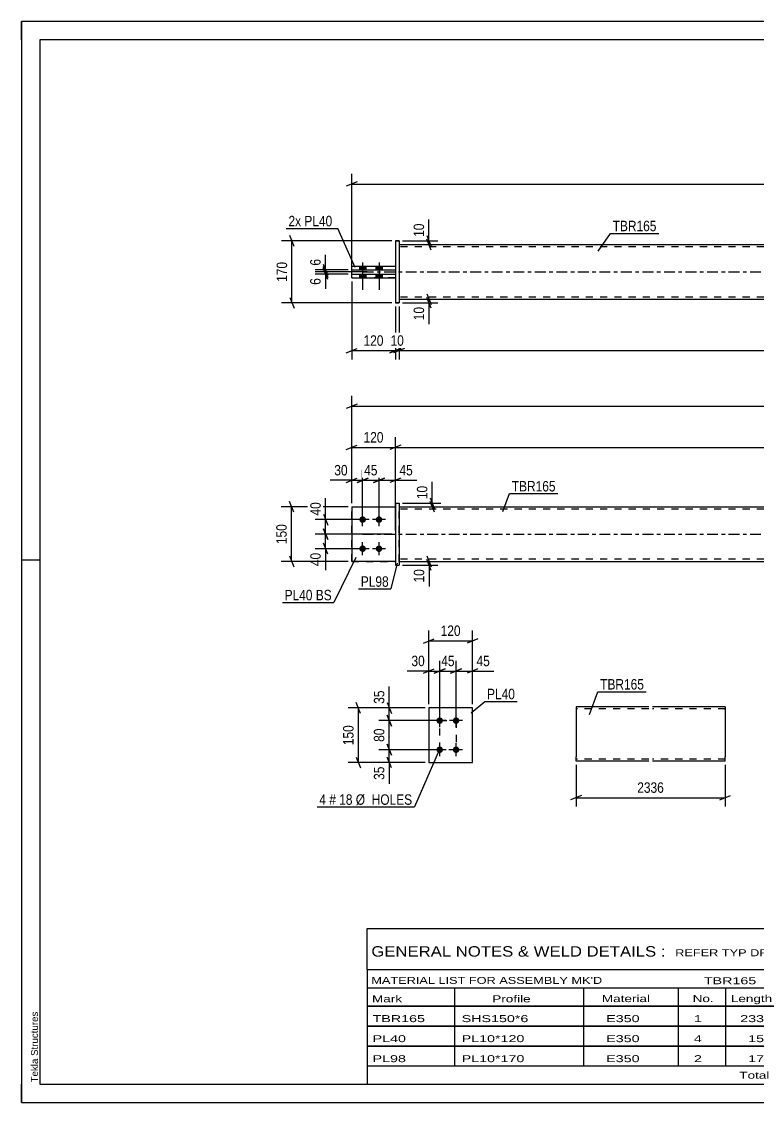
# Model space of a CAD drawing. Header units: millimetres. Extents: x 0 to 420, y 0 to 297.
# Drawn here: x 0 to 202.3, y 0 to 297 of the extents above; entities that cross this region are included whole.
import ezdxf

# ---------------------------------------------------------------- set-up
doc = ezdxf.new("R2010")
doc.units = ezdxf.units.MM
doc.linetypes.add('DXK_LINE_DOT2', pattern=[3.9198, 1.9599, -1.9599])
doc.linetypes.add('DXK_LINE_DOT3', pattern=[5.9187, 2.979, -0.9799, 0.9799, -0.9799])
doc.styles.add('Arial', font='ARIAL.TTF', dxfattribs={"height": 0.2})
doc.styles.add('Arial Narrow', font='ARIALN.TTF', dxfattribs={"height": 0.2})

# ---------------------------------------------------------------- blocks, each defined once
blk = doc.blocks.new('Unknown-580582547-1163')
at = {"color": 5, "linetype": 'Continuous'}
for p, q in [((420, 297), (0, 297)), ((0, 297), (0, 0)), ((0, 292), (0, 297)), ((415, 292), (5, 292)), ((5, 292), (5, 5)), ((5, 149), (0, 149)), ((0, 0), (0, 5)), ((5, 5), (415, 5)), ((0, 0), (420, 0))]:
    blk.add_line(p, q, dxfattribs=at)
at = {"color": 174, "linetype": 'Continuous', "style": 'Arial'}
blk.add_text('Tekla Structures', height=1.9102, rotation=90, dxfattribs=at).set_placement((4.5, 5.5))
blk = doc.blocks.new('Part-580582547-1804 - 1792')
at = {"color": 2, "linetype": 'Continuous'}
for p, q in [((90.77, 163.65), (102.77, 163.65)), ((90.77, 163.65), (90.77, 148.65)), ((102.77, 148.65), (90.77, 148.65)), ((90.77, 148.65), (90.77, 148.65))]:
    blk.add_line(p, q, dxfattribs=at)
at = {"color": 7, "linetype": 'DXK_LINE_DOT2'}
for p, q in [((90.77, 163.65), (102.77, 163.65)), ((102.77, 163.65), (102.77, 163.65)), ((102.77, 163.65), (102.77, 148.65)), ((90.77, 148.65), (102.77, 148.65))]:
    blk.add_line(p, q, dxfattribs=at)
blk = doc.blocks.new('Part-580582547-1809 - 1792')
at = {"color": 7, "linetype": 'DXK_LINE_DOT2'}
for p, q in [((90.77, 163.65), (102.77, 163.65)), ((90.77, 163.65), (102.77, 163.65)), ((90.77, 148.65), (90.77, 163.65)), ((102.77, 163.65), (102.77, 163.65)), ((102.77, 163.65), (102.77, 148.65)), ((90.77, 148.65), (102.77, 148.65)), ((102.77, 148.65), (90.77, 148.65)), ((90.77, 148.65), (90.77, 148.65))]:
    blk.add_line(p, q, dxfattribs=at)
blk = doc.blocks.new('Part-580582547-1814 - 1792')
at = {"color": 2, "linetype": 'Continuous'}
for p, q in [((102.77, 164.65), (103.77, 164.65)), ((102.77, 164.65), (102.77, 147.65)), ((103.77, 164.65), (103.77, 164.65)), ((103.77, 164.65), (103.77, 147.65)), ((102.77, 147.65), (103.77, 147.65))]:
    blk.add_line(p, q, dxfattribs=at)
at = {"color": 7, "linetype": 'DXK_LINE_DOT2'}
for p, q in [((102.77, 164.65), (103.77, 164.65)), ((102.77, 147.65), (103.77, 147.65))]:
    blk.add_line(p, q, dxfattribs=at)
blk = doc.blocks.new('Part-580582547-1824 - 1792')
at = {"color": 2, "linetype": 'Continuous'}
for p, q in [((103.77, 163.65), (337.4, 163.65)), ((103.77, 148.65), (337.4, 148.65))]:
    blk.add_line(p, q, dxfattribs=at)
at = {"color": 7, "linetype": 'DXK_LINE_DOT2'}
for p, q in [((103.77, 148.65), (103.77, 163.65)), ((337.4, 163.65), (337.4, 148.65)), ((337.4, 163.05), (103.77, 163.05)), ((337.4, 149.25), (103.77, 149.25))]:
    blk.add_line(p, q, dxfattribs=at)
at = {"color": 7, "linetype": 'DXK_LINE_DOT3'}
blk.add_line((93.77, 156.15), (347.4, 156.15), dxfattribs=at)
blk = doc.blocks.new('Bolt-580582547-1831 - 1792')
at = {"linetype": 'Continuous'}
for points in [[(93.77, 161.05), (93.95, 161.03), (94.13, 160.97), (94.3, 160.88), (94.43, 160.75), (94.55, 160.6), (94.62, 160.43), (94.66, 160.24), (94.66, 160.05), (94.62, 159.87), (94.55, 159.7), (94.43, 159.55), (94.3, 159.42), (94.13, 159.33), (93.95, 159.27), (93.77, 159.25), (93.58, 159.27), (93.4, 159.33), (93.24, 159.42), (93.1, 159.55), (92.99, 159.7), (92.91, 159.87), (92.87, 160.05), (92.87, 160.24), (92.91, 160.43), (92.99, 160.6), (93.1, 160.75), (93.24, 160.88), (93.4, 160.97), (93.58, 161.03)], [(98.27, 161.05), (98.45, 161.03), (98.63, 160.97), (98.8, 160.88), (98.93, 160.75), (99.05, 160.6), (99.12, 160.43), (99.16, 160.24), (99.16, 160.05), (99.12, 159.87), (99.05, 159.7), (98.93, 159.55), (98.8, 159.42), (98.63, 159.33), (98.45, 159.27), (98.27, 159.25), (98.08, 159.27), (97.9, 159.33), (97.74, 159.42), (97.6, 159.55), (97.49, 159.7), (97.41, 159.87), (97.37, 160.05), (97.37, 160.24), (97.41, 160.43), (97.49, 160.6), (97.6, 160.75), (97.74, 160.88), (97.9, 160.97), (98.08, 161.03)], [(93.77, 153.05), (93.95, 153.03), (94.13, 152.97), (94.3, 152.88), (94.43, 152.75), (94.55, 152.6), (94.62, 152.43), (94.66, 152.24), (94.66, 152.05), (94.62, 151.87), (94.55, 151.7), (94.43, 151.55), (94.3, 151.42), (94.13, 151.33), (93.95, 151.27), (93.77, 151.25), (93.58, 151.27), (93.4, 151.33), (93.24, 151.42), (93.1, 151.55), (92.99, 151.7), (92.91, 151.87), (92.87, 152.05), (92.87, 152.24), (92.91, 152.43), (92.99, 152.6), (93.1, 152.75), (93.24, 152.88), (93.4, 152.97), (93.58, 153.03)], [(98.27, 153.05), (98.45, 153.03), (98.63, 152.97), (98.8, 152.88), (98.93, 152.75), (99.05, 152.6), (99.12, 152.43), (99.16, 152.24), (99.16, 152.05), (99.12, 151.87), (99.05, 151.7), (98.93, 151.55), (98.8, 151.42), (98.63, 151.33), (98.45, 151.27), (98.27, 151.25), (98.08, 151.27), (97.9, 151.33), (97.74, 151.42), (97.6, 151.55), (97.49, 151.7), (97.41, 151.87), (97.37, 152.05), (97.37, 152.24), (97.41, 152.43), (97.49, 152.6), (97.6, 152.75), (97.74, 152.88), (97.9, 152.97), (98.08, 153.03)]]:
    blk.add_hatch(color=1, dxfattribs=at).paths.add_polyline_path(points)
at = {"color": 1, "linetype": 'Continuous'}
for p, q in [((93.77, 158.35), (93.77, 161.95)), ((98.27, 158.35), (98.27, 161.95)), ((95.57, 160.15), (91.97, 160.15)), ((100.07, 160.15), (96.47, 160.15)), ((95.57, 152.15), (91.97, 152.15)), ((93.77, 150.35), (93.77, 153.95)), ((100.07, 152.15), (96.47, 152.15)), ((98.27, 150.35), (98.27, 153.95))]:
    blk.add_line(p, q, dxfattribs=at)
blk = doc.blocks.new('Part-580582547-2124 - 2115')
at = {"color": 2, "linetype": 'Continuous'}
for p, q in [((103.77, 235.72), (337.4, 235.72)), ((103.77, 220.72), (337.4, 220.72))]:
    blk.add_line(p, q, dxfattribs=at)
at = {"color": 7, "linetype": 'DXK_LINE_DOT2'}
for p, q in [((103.77, 235.72), (103.77, 220.72)), ((337.4, 235.12), (103.77, 235.12)), ((337.4, 235.72), (337.4, 220.72)), ((337.4, 221.32), (103.77, 221.32))]:
    blk.add_line(p, q, dxfattribs=at)
at = {"color": 7, "linetype": 'DXK_LINE_DOT3'}
blk.add_line((93.77, 228.22), (347.4, 228.22), dxfattribs=at)
blk = doc.blocks.new('Bolt-580582547-2118 - 2115')
at = {"linetype": 'Continuous'}
for points in [[(92.87, 228.82), (94.67, 228.82), (94.67, 229.82), (92.87, 229.82)], [(92.87, 228.82), (94.67, 228.82), (94.67, 229.82), (92.87, 229.82)], [(97.37, 228.82), (99.17, 228.82), (99.17, 229.82), (97.37, 229.82)], [(97.37, 228.82), (99.17, 228.82), (99.17, 229.82), (97.37, 229.82)], [(92.87, 226.62), (94.67, 226.62), (94.67, 227.62), (92.87, 227.62)], [(92.87, 226.62), (94.67, 226.62), (94.67, 227.62), (92.87, 227.62)], [(97.37, 226.62), (99.17, 226.62), (99.17, 227.62), (97.37, 227.62)], [(97.37, 226.62), (99.17, 226.62), (99.17, 227.62), (97.37, 227.62)]]:
    blk.add_hatch(color=1, dxfattribs=at).paths.add_polyline_path(points)
at = {"color": 1, "linetype": 'Continuous'}
for p, q in [((92.87, 229.82), (92.87, 228.82)), ((92.87, 229.82), (92.87, 228.82)), ((93.77, 230.82), (93.77, 223.32)), ((93.77, 230.82), (93.77, 223.32)), ((94.67, 229.82), (94.67, 228.82)), ((94.67, 229.82), (94.67, 228.82)), ((97.37, 229.82), (97.37, 228.82)), ((97.37, 229.82), (97.37, 228.82)), ((98.27, 230.82), (98.27, 223.32)), ((98.27, 230.82), (98.27, 223.32)), ((99.17, 229.82), (99.17, 228.82)), ((99.17, 229.82), (99.17, 228.82)), ((92.87, 227.62), (92.87, 226.62)), ((92.87, 227.62), (92.87, 226.62)), ((94.67, 227.62), (94.67, 226.62)), ((94.67, 227.62), (94.67, 226.62)), ((97.37, 227.62), (97.37, 226.62)), ((97.37, 227.62), (97.37, 226.62)), ((99.17, 227.62), (99.17, 226.62)), ((99.17, 227.62), (99.17, 226.62))]:
    blk.add_line(p, q, dxfattribs=at)
blk = doc.blocks.new('Part-580582547-2135 - 2115')
at = {"color": 2, "linetype": 'Continuous'}
for p, q in [((90.77, 229.82), (102.77, 229.82)), ((90.77, 228.82), (90.77, 229.82)), ((90.77, 228.82), (102.77, 228.82)), ((90.77, 228.82), (90.77, 228.82))]:
    blk.add_line(p, q, dxfattribs=at)
at = {"color": 7, "linetype": 'DXK_LINE_DOT2'}
for p, q in [((90.77, 229.82), (102.77, 229.82)), ((90.77, 229.82), (90.77, 229.82)), ((90.77, 228.82), (102.77, 228.82)), ((102.77, 229.82), (102.77, 228.82))]:
    blk.add_line(p, q, dxfattribs=at)
blk = doc.blocks.new('Part-580582547-2130 - 2115')
at = {"color": 2, "linetype": 'Continuous'}
for p, q in [((90.77, 227.62), (102.77, 227.62)), ((90.77, 226.62), (90.77, 227.62)), ((90.77, 226.62), (102.77, 226.62)), ((90.77, 226.62), (90.77, 226.62))]:
    blk.add_line(p, q, dxfattribs=at)
at = {"color": 7, "linetype": 'DXK_LINE_DOT2'}
for p, q in [((90.77, 227.62), (102.77, 227.62)), ((102.77, 226.62), (90.77, 226.62)), ((102.77, 227.62), (102.77, 226.62))]:
    blk.add_line(p, q, dxfattribs=at)
blk = doc.blocks.new('Part-580582547-2136 - 2115')
at = {"color": 2, "linetype": 'Continuous'}
for p, q in [((102.77, 236.72), (103.77, 236.72)), ((102.77, 236.72), (102.77, 219.72)), ((103.77, 236.72), (103.77, 236.72)), ((103.77, 236.72), (103.77, 219.72)), ((103.77, 219.72), (102.77, 219.72)), ((102.77, 219.72), (102.77, 219.72))]:
    blk.add_line(p, q, dxfattribs=at)
at = {"color": 7, "linetype": 'DXK_LINE_DOT2'}
for p, q in [((103.77, 236.72), (102.77, 236.72)), ((103.77, 236.72), (103.77, 236.72)), ((102.77, 219.72), (103.77, 219.72))]:
    blk.add_line(p, q, dxfattribs=at)
blk = doc.blocks.new('Bolt-580582547-1445 - 1411')
at = {"linetype": 'Continuous'}
for points in [[(114.96, 104.01, -1), (114.96, 105.81, -1)], [(119.46, 104.01, -1), (119.46, 105.81, -1)], [(114.96, 96.01, -1), (114.96, 97.81, -1)], [(119.46, 96.01, -1), (119.46, 97.81, -1)]]:
    blk.add_hatch(color=1, dxfattribs=at).paths.add_polyline_path(points)
at = {"color": 1, "linetype": 'Continuous'}
for p, q in [((116.76, 104.91), (113.16, 104.91)), ((114.96, 103.11), (114.96, 106.71)), ((121.26, 104.91), (117.66, 104.91)), ((119.46, 103.11), (119.46, 106.71)), ((114.96, 95.11), (114.96, 98.71)), ((119.46, 95.11), (119.46, 98.71)), ((116.76, 96.91), (113.16, 96.91)), ((121.26, 96.91), (117.66, 96.91))]:
    blk.add_line(p, q, dxfattribs=at)
blk = doc.blocks.new('Part-580582547-1460 - 1411')
at = {"color": 2, "linetype": 'Continuous'}
for p, q in [((123.96, 108.41), (111.96, 108.41)), ((111.96, 108.41), (111.96, 93.41)), ((123.96, 93.41), (123.96, 108.41)), ((111.96, 93.41), (123.96, 93.41))]:
    blk.add_line(p, q, dxfattribs=at)
blk = doc.blocks.new('Part-580582547-1274 - 1255')
at = {"color": 2, "linetype": 'Continuous'}
for p, q in [((172.43, 108.73), (152.43, 108.73)), ((152.43, 108.73), (152.43, 94.93)), ((193.43, 108.73), (173.43, 108.73)), ((193.43, 108.73), (193.43, 94.93)), ((152.43, 94.08), (152.43, 94.93)), ((152.43, 93.82), (152.43, 94.08)), ((152.43, 93.73), (152.43, 93.82)), ((172.43, 93.73), (152.43, 93.73)), ((193.43, 93.73), (173.43, 93.73)), ((193.43, 93.73), (193.43, 94.93))]:
    blk.add_line(p, q, dxfattribs=at)
at = {"color": 7, "linetype": 'DXK_LINE_DOT2'}
for p, q in [((172.43, 108.13), (152.43, 108.13)), ((193.43, 108.13), (173.43, 108.13)), ((193.43, 108.13), (193.43, 108.09)), ((193.43, 108.09), (193.43, 108.13)), ((193.43, 107.99), (193.43, 108.09)), ((193.43, 108.09), (193.43, 107.99)), ((152.43, 94.47), (152.43, 94.93)), ((152.43, 94.08), (152.43, 94.7)), ((152.43, 94.33), (152.43, 94.38)), ((152.43, 94.33), (152.43, 94.38)), ((172.43, 94.33), (152.43, 94.33)), ((152.43, 93.73), (152.43, 93.73)), ((193.43, 94.33), (173.43, 94.33)), ((193.43, 94.38), (193.43, 94.7)), ((193.43, 94.33), (193.43, 94.38))]:
    blk.add_line(p, q, dxfattribs=at)
blk = doc.blocks.new('Rectangle-580582547-1569 - 1411')
at = {"color": 1, "linetype": 'DXK_LINE_DOT2'}
blk.add_lwpolyline([(114.96, 104.91), (119.46, 104.91), (119.46, 96.91), (114.96, 96.91), (114.96, 104.91)], close=True, dxfattribs=at)
blk = doc.blocks.new('StraightDimension-580582547-2011 - 1792')
at = {"color": 7, "linetype": 'Continuous'}
for p, q in [((98.27, 161.15), (98.27, 173.8)), ((102.77, 164.65), (102.77, 173.8)), ((96.77, 170.35), (99.77, 171.55)), ((98.27, 170.95), (102.77, 170.95)), ((104.27, 171.55), (101.27, 170.35))]:
    blk.add_line(p, q, dxfattribs=at)
at = {"color": 0}
blk.add_wipeout([(108.15, 171.7), (108.15, 175.9), (103.29, 175.9), (103.29, 171.7)], dxfattribs=at)
at = {"color": 7, "linetype": 'Continuous'}
blk.add_line((102.77, 170.95), (108.67, 170.95), dxfattribs=at)
blk.add_line((102.77, 170.95), (108.67, 170.95), dxfattribs=at)
at = {"color": 3, "style": 'Arial Narrow'}
blk.add_text('45', height=2.863, dxfattribs=at).set_placement((103.89, 172.3))
blk = doc.blocks.new('StraightDimension-580582547-1893 - 1792')
at = {"color": 7, "linetype": 'Continuous'}
for p, q in [((90.77, 164.65), (90.77, 194.15)), ((350.4, 164.65), (350.4, 194.15)), ((92.27, 191.9), (89.27, 190.7)), ((90.77, 191.3), (350.4, 191.3)), ((348.9, 190.7), (351.9, 191.9))]:
    blk.add_line(p, q, dxfattribs=at)
at = {"color": 0}
blk.add_wipeout([(224.84, 192.05), (224.84, 196.25), (216.32, 196.25), (216.32, 192.05)], dxfattribs=at)
at = {"color": 3, "style": 'Arial Narrow'}
blk.add_text('2596', height=2.863, dxfattribs=at).set_placement((216.92, 192.65))
blk = doc.blocks.new('StraightDimension-580582547-2057 - 1792')
at = {"color": 7, "linetype": 'Continuous'}
for p, q in [((82.99, 157.65), (84.19, 154.65)), ((101.77, 156.15), (80.74, 156.15)), ((83.59, 152.15), (83.59, 156.15)), ((92.77, 152.15), (80.74, 152.15)), ((84.19, 150.65), (82.99, 153.65))]:
    blk.add_line(p, q, dxfattribs=at)
at = {"color": 0}
blk.add_wipeout([(82.84, 151.62), (78.64, 151.62), (78.64, 146.77), (82.84, 146.77)], dxfattribs=at)
at = {"color": 7, "linetype": 'Continuous'}
blk.add_line((83.59, 152.15), (83.59, 146.24), dxfattribs=at)
blk.add_line((83.59, 152.15), (83.59, 146.24), dxfattribs=at)
at = {"color": 3, "style": 'Arial Narrow'}
blk.add_text('40', height=2.863, rotation=90.0002, dxfattribs=at).set_placement((82.24, 147.37))
blk = doc.blocks.new('StraightDimension-580582547-2028 - 1792')
at = {"color": 7, "linetype": 'Continuous'}
for p, q in [((89.77, 163.65), (71.38, 163.65)), ((74.83, 162.15), (73.63, 165.15)), ((74.23, 148.65), (74.23, 163.65)), ((89.77, 148.65), (71.38, 148.65)), ((73.63, 150.15), (74.83, 147.15))]:
    blk.add_line(p, q, dxfattribs=at)
at = {"color": 0}
blk.add_wipeout([(73.48, 159.49), (69.28, 159.49), (69.28, 152.81), (73.48, 152.81)], dxfattribs=at)
at = {"color": 3, "style": 'Arial Narrow'}
blk.add_text('150', height=2.863, rotation=90.0002, dxfattribs=at).set_placement((72.88, 153.41))
blk = doc.blocks.new('StraightDimension-580582547-1966 - 1792')
at = {"color": 7, "linetype": 'Continuous'}
for p, q in [((90.77, 164.65), (90.77, 182.83)), ((102.77, 157.15), (102.77, 182.83)), ((89.27, 179.38), (92.27, 180.58)), ((90.77, 179.98), (102.77, 179.98)), ((104.27, 180.58), (101.27, 179.38))]:
    blk.add_line(p, q, dxfattribs=at)
at = {"color": 0}
blk.add_wipeout([(100.11, 180.73), (100.11, 184.93), (93.42, 184.93), (93.42, 180.73)], dxfattribs=at)
at = {"color": 3, "style": 'Arial Narrow'}
blk.add_text('120', height=2.863, dxfattribs=at).set_placement((94.02, 181.33))
blk = doc.blocks.new('StraightDimension-580582547-1838 - 1792')
at = {"color": 7, "linetype": 'Continuous'}
for p, q in [((104.77, 164.65), (115.3, 164.65)), ((104.77, 163.65), (115.3, 163.65)), ((112.3, 166.15), (113.5, 163.15)), ((113.5, 162.15), (112.3, 165.15)), ((112.9, 163.65), (112.9, 164.65))]:
    blk.add_line(p, q, dxfattribs=at)
at = {"color": 0}
blk.add_wipeout([(112.15, 170.03), (107.95, 170.03), (107.95, 165.17), (112.15, 165.17)], dxfattribs=at)
at = {"color": 7, "linetype": 'Continuous'}
blk.add_line((112.9, 164.65), (112.9, 170.55), dxfattribs=at)
blk.add_line((112.9, 164.65), (112.9, 170.55), dxfattribs=at)
at = {"color": 3, "style": 'Arial Narrow'}
blk.add_text('10', height=2.863, rotation=90.0002, dxfattribs=at).set_placement((111.55, 165.77))
blk = doc.blocks.new('StraightDimension-580582547-1951 - 1792')
at = {"color": 7, "linetype": 'Continuous'}
for p, q in [((102.77, 157.15), (102.77, 182.83)), ((338.4, 164.65), (338.4, 182.83)), ((104.27, 180.58), (101.27, 179.38)), ((102.77, 179.98), (338.4, 179.98)), ((336.9, 179.38), (339.9, 180.58))]:
    blk.add_line(p, q, dxfattribs=at)
at = {"color": 0}
blk.add_wipeout([(224.84, 180.73), (224.84, 184.93), (216.32, 184.93), (216.32, 180.73)], dxfattribs=at)
at = {"color": 3, "style": 'Arial Narrow'}
blk.add_text('2356', height=2.863, dxfattribs=at).set_placement((216.92, 181.33))
blk = doc.blocks.new('StraightDimension-580582547-1982 - 1792')
at = {"color": 7, "linetype": 'Continuous'}
for p, q in [((90.77, 164.65), (90.77, 173.8)), ((93.77, 161.15), (93.77, 173.8)), ((89.27, 170.35), (92.27, 171.55)), ((90.77, 170.95), (93.77, 170.95)), ((95.27, 171.55), (92.27, 170.35))]:
    blk.add_line(p, q, dxfattribs=at)
at = {"color": 0}
blk.add_wipeout([(90.24, 171.7), (90.24, 175.9), (85.38, 175.9), (85.38, 171.7)], dxfattribs=at)
at = {"color": 7, "linetype": 'Continuous'}
blk.add_line((90.77, 170.95), (84.86, 170.95), dxfattribs=at)
blk.add_line((90.77, 170.95), (84.86, 170.95), dxfattribs=at)
at = {"color": 3, "style": 'Arial Narrow'}
blk.add_text('30', height=2.863, dxfattribs=at).set_placement((85.98, 172.3))
blk = doc.blocks.new('StraightDimension-580582547-1998 - 1792')
at = {"color": 7, "linetype": 'Continuous'}
for p, q in [((93.77, 161.15), (93.77, 173.8)), ((98.27, 161.15), (98.27, 173.8)), ((92.27, 170.35), (95.27, 171.55)), ((93.77, 170.95), (98.27, 170.95)), ((99.77, 171.55), (96.77, 170.35))]:
    blk.add_line(p, q, dxfattribs=at)
at = {"color": 0}
blk.add_wipeout([(98.44, 171.7), (98.44, 175.9), (93.59, 175.9), (93.59, 171.7)], dxfattribs=at)
at = {"color": 3, "style": 'Arial Narrow'}
blk.add_text('45', height=2.863, dxfattribs=at).set_placement((94.19, 172.3))
blk = doc.blocks.new('StraightDimension-580582547-2048 - 1792')
at = {"color": 7, "linetype": 'Continuous'}
for p, q in [((82.99, 161.65), (84.19, 158.65)), ((92.77, 160.15), (80.74, 160.15)), ((84.19, 154.65), (82.99, 157.65)), ((83.59, 156.15), (83.59, 160.15)), ((101.77, 156.15), (80.74, 156.15))]:
    blk.add_line(p, q, dxfattribs=at)
at = {"color": 0}
blk.add_wipeout([(82.84, 165.53), (78.64, 165.53), (78.64, 160.67), (82.84, 160.67)], dxfattribs=at)
at = {"color": 7, "linetype": 'Continuous'}
blk.add_line((83.59, 160.15), (83.59, 166.05), dxfattribs=at)
blk.add_line((83.59, 160.15), (83.59, 166.05), dxfattribs=at)
at = {"color": 3, "style": 'Arial Narrow'}
blk.add_text('40', height=2.863, rotation=90.0002, dxfattribs=at).set_placement((82.24, 161.27))
blk = doc.blocks.new('StraightDimension-580582547-2067 - 1792')
at = {"color": 7, "linetype": 'Continuous'}
for p, q in [((104.77, 148.65), (114.44, 148.65)), ((111.44, 150.15), (112.64, 147.15)), ((112.64, 146.15), (111.44, 149.15)), ((112.04, 147.65), (112.04, 148.65)), ((104.77, 147.65), (114.44, 147.65))]:
    blk.add_line(p, q, dxfattribs=at)
at = {"color": 0}
blk.add_wipeout([(111.29, 147.12), (107.09, 147.12), (107.09, 142.27), (111.29, 142.27)], dxfattribs=at)
at = {"color": 7, "linetype": 'Continuous'}
blk.add_line((112.04, 147.65), (112.04, 141.74), dxfattribs=at)
blk.add_line((112.04, 147.65), (112.04, 141.74), dxfattribs=at)
at = {"color": 3, "style": 'Arial Narrow'}
blk.add_text('10', height=2.863, rotation=90.0002, dxfattribs=at).set_placement((110.69, 142.87))
blk = doc.blocks.new('StraightDimension-580582547-2182 - 2115')
at = {"color": 7, "linetype": 'Continuous'}
for p, q in [((103.77, 218.72), (103.77, 204.18)), ((337.4, 218.72), (337.4, 204.18)), ((105.27, 207.18), (102.27, 205.98)), ((103.77, 206.58), (337.4, 206.58)), ((335.9, 205.98), (338.9, 207.18))]:
    blk.add_line(p, q, dxfattribs=at)
at = {"color": 0}
blk.add_wipeout([(224.84, 207.33), (224.84, 211.53), (216.32, 211.53), (216.32, 207.33)], dxfattribs=at)
at = {"color": 3, "style": 'Arial Narrow'}
blk.add_text('2336', height=2.863, dxfattribs=at).set_placement((216.92, 207.93))
blk = doc.blocks.new('StraightDimension-580582547-2199 - 2115')
at = {"color": 7, "linetype": 'Continuous'}
for p, q in [((90.77, 225.62), (90.77, 204.18)), ((102.77, 218.72), (102.77, 204.18)), ((89.27, 205.98), (92.27, 207.18)), ((90.77, 206.58), (102.77, 206.58)), ((104.27, 207.18), (101.27, 205.98))]:
    blk.add_line(p, q, dxfattribs=at)
at = {"color": 0}
blk.add_wipeout([(100.11, 207.33), (100.11, 211.53), (93.42, 211.53), (93.42, 207.33)], dxfattribs=at)
at = {"color": 3, "style": 'Arial Narrow'}
blk.add_text('120', height=2.863, dxfattribs=at).set_placement((94.02, 207.93))
blk = doc.blocks.new('StraightDimension-580582547-2148 - 2115')
at = {"color": 7, "linetype": 'Continuous'}
for p, q in [((104.77, 220.72), (114.4, 220.72)), ((111.4, 222.22), (112.6, 219.22)), ((112.6, 218.22), (111.4, 221.22)), ((112, 219.72), (112, 220.72)), ((104.77, 219.72), (114.4, 219.72))]:
    blk.add_line(p, q, dxfattribs=at)
at = {"color": 0}
blk.add_wipeout([(111.25, 219.2), (107.05, 219.2), (107.05, 214.34), (111.25, 214.34)], dxfattribs=at)
at = {"color": 7, "linetype": 'Continuous'}
blk.add_line((112, 219.72), (112, 213.82), dxfattribs=at)
blk.add_line((112, 219.72), (112, 213.82), dxfattribs=at)
at = {"color": 3, "style": 'Arial Narrow'}
blk.add_text('10', height=2.863, rotation=90.0002, dxfattribs=at).set_placement((110.65, 214.94))
blk = doc.blocks.new('StraightDimension-580582547-2158 - 2115')
at = {"color": 7, "linetype": 'Continuous'}
for p, q in [((74.94, 235.22), (73.74, 238.22)), ((101.77, 236.72), (71.49, 236.72)), ((74.34, 219.72), (74.34, 236.72)), ((73.74, 221.22), (74.94, 218.22)), ((101.77, 219.72), (71.49, 219.72))]:
    blk.add_line(p, q, dxfattribs=at)
at = {"color": 0}
blk.add_wipeout([(73.59, 231.57), (69.39, 231.57), (69.39, 224.88), (73.59, 224.88)], dxfattribs=at)
at = {"color": 3, "style": 'Arial Narrow'}
blk.add_text('170', height=2.863, rotation=90.0002, dxfattribs=at).set_placement((72.99, 225.48))
blk = doc.blocks.new('StraightDimension-580582547-2171 - 2115')
at = {"color": 7, "linetype": 'Continuous'}
for p, q in [((92.27, 252.94), (89.27, 251.74)), ((90.77, 227.62), (90.77, 255.19)), ((348.9, 251.74), (351.9, 252.94)), ((350.4, 227.62), (350.4, 255.19)), ((90.77, 252.34), (350.4, 252.34))]:
    blk.add_line(p, q, dxfattribs=at)
at = {"color": 0}
blk.add_wipeout([(224.84, 253.09), (224.84, 257.29), (216.32, 257.29), (216.32, 253.09)], dxfattribs=at)
at = {"color": 3, "style": 'Arial Narrow'}
blk.add_text('2596', height=2.863, dxfattribs=at).set_placement((216.92, 253.69))
blk = doc.blocks.new('StraightDimension-580582547-2190 - 2115')
at = {"color": 7, "linetype": 'Continuous'}
for p, q in [((102.77, 218.72), (102.77, 204.18)), ((103.77, 218.72), (103.77, 204.18)), ((101.27, 205.98), (104.27, 207.18)), ((105.27, 207.18), (102.27, 205.98)), ((102.77, 206.58), (103.77, 206.58))]:
    blk.add_line(p, q, dxfattribs=at)
at = {"color": 0}
blk.add_wipeout([(105.69, 207.33), (105.69, 211.53), (100.84, 211.53), (100.84, 207.33)], dxfattribs=at)
at = {"color": 3, "style": 'Arial Narrow'}
blk.add_text('10', height=2.863, dxfattribs=at).set_placement((101.44, 207.93))
blk = doc.blocks.new('StraightDimension-580582547-2239 - 2115')
at = {"color": 7, "linetype": 'Continuous'}
for p, q in [((111.4, 238.22), (112.6, 235.22)), ((104.77, 236.72), (114.4, 236.72)), ((104.77, 235.72), (114.4, 235.72)), ((112.6, 234.22), (111.4, 237.22)), ((112, 235.72), (112, 236.72))]:
    blk.add_line(p, q, dxfattribs=at)
at = {"color": 0}
blk.add_wipeout([(111.25, 242.1), (107.05, 242.1), (107.05, 237.25), (111.25, 237.25)], dxfattribs=at)
at = {"color": 7, "linetype": 'Continuous'}
blk.add_line((112, 236.72), (112, 242.63), dxfattribs=at)
blk.add_line((112, 236.72), (112, 242.63), dxfattribs=at)
at = {"color": 3, "style": 'Arial Narrow'}
blk.add_text('10', height=2.863, rotation=90.0002, dxfattribs=at).set_placement((110.65, 237.85))
blk = doc.blocks.new('StraightDimension-580582547-2279 - 2115')
at = {"color": 7, "linetype": 'Continuous'}
for p, q in [((82.95, 229.72), (84.15, 226.72)), ((84.15, 226.12), (82.95, 229.12)), ((95.02, 228.22), (80.7, 228.22)), ((89.77, 227.62), (80.7, 227.62)), ((83.55, 227.62), (83.55, 228.22))]:
    blk.add_line(p, q, dxfattribs=at)
at = {"color": 0}
blk.add_wipeout([(82.8, 227.1), (78.6, 227.1), (78.6, 224.07), (82.8, 224.07)], dxfattribs=at)
at = {"color": 7, "linetype": 'Continuous'}
blk.add_line((83.55, 227.62), (83.55, 223.55), dxfattribs=at)
blk.add_line((83.55, 227.62), (83.55, 223.55), dxfattribs=at)
at = {"color": 3, "style": 'Arial Narrow'}
blk.add_text('6', height=2.86, rotation=90.0002, dxfattribs=at).set_placement((82.2, 224.67))
blk = doc.blocks.new('StraightDimension-580582547-2289 - 2115')
at = {"color": 7, "linetype": 'Continuous'}
for p, q in [((89.77, 228.82), (80.7, 228.82)), ((82.95, 230.32), (84.15, 227.32)), ((84.15, 226.72), (82.95, 229.72)), ((83.55, 228.22), (83.55, 228.82)), ((95.02, 228.22), (80.7, 228.22))]:
    blk.add_line(p, q, dxfattribs=at)
at = {"color": 0}
blk.add_wipeout([(82.8, 232.38), (78.6, 232.38), (78.6, 229.35), (82.8, 229.35)], dxfattribs=at)
at = {"color": 7, "linetype": 'Continuous'}
blk.add_line((83.55, 228.82), (83.55, 232.9), dxfattribs=at)
blk.add_line((83.55, 228.82), (83.55, 232.9), dxfattribs=at)
at = {"color": 3, "style": 'Arial Narrow'}
blk.add_text('6', height=2.86, rotation=90.0002, dxfattribs=at).set_placement((82.2, 229.95))
blk = doc.blocks.new('StraightDimension-580582547-1556 - 1411')
at = {"color": 7, "linetype": 'Continuous'}
for p, q in [((100.47, 98.41), (101.67, 95.41)), ((113.96, 96.91), (98.22, 96.91)), ((101.07, 93.41), (101.07, 96.91)), ((110.96, 93.41), (98.22, 93.41)), ((101.67, 91.91), (100.47, 94.91))]:
    blk.add_line(p, q, dxfattribs=at)
at = {"color": 0}
blk.add_wipeout([(100.32, 92.88), (96.12, 92.88), (96.12, 88.02), (100.32, 88.02)], dxfattribs=at)
at = {"color": 7, "linetype": 'Continuous'}
blk.add_line((101.07, 93.41), (101.07, 87.5), dxfattribs=at)
blk.add_line((101.07, 93.41), (101.07, 87.5), dxfattribs=at)
at = {"color": 3, "style": 'Arial Narrow'}
blk.add_text('35', height=2.863, rotation=90.0002, dxfattribs=at).set_placement((99.72, 88.62))
blk = doc.blocks.new('StraightDimension-580582547-1492 - 1411')
at = {"color": 7, "linetype": 'Continuous'}
for p, q in [((113.46, 117.93), (116.46, 119.13)), ((114.96, 105.91), (114.96, 121.38)), ((120.96, 119.13), (117.96, 117.93)), ((119.46, 105.91), (119.46, 121.38)), ((114.96, 118.53), (119.46, 118.53))]:
    blk.add_line(p, q, dxfattribs=at)
at = {"color": 0}
blk.add_wipeout([(119.64, 119.28), (119.64, 123.48), (114.78, 123.48), (114.78, 119.28)], dxfattribs=at)
at = {"color": 3, "style": 'Arial Narrow'}
blk.add_text('45', height=2.863, dxfattribs=at).set_placement((115.38, 119.88))
blk = doc.blocks.new('StraightDimension-580582547-1462 - 1411')
at = {"color": 7, "linetype": 'Continuous'}
for p, q in [((111.96, 109.41), (111.96, 129.68)), ((123.96, 109.41), (123.96, 129.68)), ((110.46, 126.23), (113.46, 127.43)), ((111.96, 126.83), (123.96, 126.83)), ((125.46, 127.43), (122.46, 126.23))]:
    blk.add_line(p, q, dxfattribs=at)
at = {"color": 0}
blk.add_wipeout([(121.3, 127.58), (121.3, 131.78), (114.62, 131.78), (114.62, 127.58)], dxfattribs=at)
at = {"color": 3, "style": 'Arial Narrow'}
blk.add_text('120', height=2.863, dxfattribs=at).set_placement((115.22, 128.18))
blk = doc.blocks.new('StraightDimension-580582547-1479 - 1411')
at = {"color": 7, "linetype": 'Continuous'}
for p, q in [((117.96, 117.93), (120.96, 119.13)), ((119.46, 105.91), (119.46, 121.38)), ((125.46, 119.13), (122.46, 117.93)), ((123.96, 109.41), (123.96, 121.38)), ((119.46, 118.53), (123.96, 118.53))]:
    blk.add_line(p, q, dxfattribs=at)
at = {"color": 0}
blk.add_wipeout([(129.34, 119.28), (129.34, 123.48), (124.48, 123.48), (124.48, 119.28)], dxfattribs=at)
at = {"color": 7, "linetype": 'Continuous'}
blk.add_line((123.96, 118.53), (129.87, 118.53), dxfattribs=at)
blk.add_line((123.96, 118.53), (129.87, 118.53), dxfattribs=at)
at = {"color": 3, "style": 'Arial Narrow'}
blk.add_text('45', height=2.863, dxfattribs=at).set_placement((125.08, 119.88))
blk = doc.blocks.new('StraightDimension-580582547-1502 - 1411')
at = {"color": 7, "linetype": 'Continuous'}
for p, q in [((110.46, 117.93), (113.46, 119.13)), ((111.96, 109.41), (111.96, 121.38)), ((116.46, 119.13), (113.46, 117.93)), ((114.96, 105.91), (114.96, 121.38)), ((111.96, 118.53), (114.96, 118.53))]:
    blk.add_line(p, q, dxfattribs=at)
at = {"color": 0}
blk.add_wipeout([(111.43, 119.28), (111.43, 123.48), (106.58, 123.48), (106.58, 119.28)], dxfattribs=at)
at = {"color": 7, "linetype": 'Continuous'}
blk.add_line((111.96, 118.53), (106.05, 118.53), dxfattribs=at)
blk.add_line((111.96, 118.53), (106.05, 118.53), dxfattribs=at)
at = {"color": 3, "style": 'Arial Narrow'}
blk.add_text('30', height=2.863, dxfattribs=at).set_placement((107.18, 119.88))
blk = doc.blocks.new('StraightDimension-580582547-1516 - 1411')
at = {"color": 7, "linetype": 'Continuous'}
for p, q in [((93.21, 106.91), (92.01, 109.91)), ((110.96, 108.41), (89.76, 108.41)), ((92.61, 93.41), (92.61, 108.41)), ((110.96, 93.41), (89.76, 93.41)), ((92.01, 94.91), (93.21, 91.91))]:
    blk.add_line(p, q, dxfattribs=at)
at = {"color": 0}
blk.add_wipeout([(91.86, 104.25), (87.66, 104.25), (87.66, 97.56), (91.86, 97.56)], dxfattribs=at)
at = {"color": 3, "style": 'Arial Narrow'}
blk.add_text('150', height=2.863, rotation=90.0002, dxfattribs=at).set_placement((91.26, 98.16))
blk = doc.blocks.new('StraightDimension-580582547-1533 - 1411')
at = {"color": 7, "linetype": 'Continuous'}
for p, q in [((100.47, 109.91), (101.67, 106.91)), ((110.96, 108.41), (98.22, 108.41)), ((101.07, 104.91), (101.07, 108.41)), ((113.96, 104.91), (98.22, 104.91)), ((101.67, 103.41), (100.47, 106.41))]:
    blk.add_line(p, q, dxfattribs=at)
at = {"color": 0}
blk.add_wipeout([(100.32, 113.79), (96.12, 113.79), (96.12, 108.93), (100.32, 108.93)], dxfattribs=at)
at = {"color": 7, "linetype": 'Continuous'}
blk.add_line((101.07, 108.41), (101.07, 114.31), dxfattribs=at)
blk.add_line((101.07, 108.41), (101.07, 114.31), dxfattribs=at)
at = {"color": 3, "style": 'Arial Narrow'}
blk.add_text('35', height=2.863, rotation=90.0002, dxfattribs=at).set_placement((99.72, 109.53))
blk = doc.blocks.new('StraightDimension-580582547-1546 - 1411')
at = {"color": 7, "linetype": 'Continuous'}
for p, q in [((113.96, 104.91), (98.22, 104.91)), ((100.47, 106.41), (101.67, 103.41)), ((101.07, 96.91), (101.07, 104.91)), ((101.67, 95.41), (100.47, 98.41)), ((113.96, 96.91), (98.22, 96.91))]:
    blk.add_line(p, q, dxfattribs=at)
at = {"color": 0}
blk.add_wipeout([(100.32, 103.33), (96.12, 103.33), (96.12, 98.48), (100.32, 98.48)], dxfattribs=at)
at = {"color": 3, "style": 'Arial Narrow'}
blk.add_text('80', height=2.863, rotation=90.0002, dxfattribs=at).set_placement((99.72, 99.08))
blk = doc.blocks.new('StraightDimension-580582547-1354 - 1255')
at = {"color": 7, "linetype": 'Continuous'}
for p, q in [((152.43, 92.73), (152.43, 81.33)), ((193.43, 92.73), (193.43, 81.33)), ((153.93, 84.33), (150.93, 83.13)), ((152.43, 83.73), (193.43, 83.73)), ((191.93, 83.13), (194.93, 84.33))]:
    blk.add_line(p, q, dxfattribs=at)
at = {"color": 0}
blk.add_wipeout([(177.19, 84.48), (177.19, 88.68), (168.67, 88.68), (168.67, 84.48)], dxfattribs=at)
at = {"color": 3, "style": 'Arial Narrow'}
blk.add_text('2336', height=2.863, dxfattribs=at).set_placement((169.27, 85.08))
blk = doc.blocks.new('Unknown-580582547-3705')
at = {"color": 7, "linetype": 'Continuous'}
for p, q in [((95, 47.75), (255, 47.75)), ((95, 36.5), (95, 47.75)), ((255, 47.75), (255, 36.5)), ((95, 36.5), (255, 36.5)), ((95, 36.5), (95, 31.5)), ((255, 36.5), (255, 31.5)), ((95, 31.5), (255, 31.5)), ((95, 31.5), (95, 26.5)), ((119, 31.5), (119, 26.5)), ((154.5, 31.5), (154.5, 26.5)), ((180.5, 31.5), (180.5, 26.5)), ((193.5, 31.5), (193.5, 26.5)), ((211, 31.5), (211, 26.5)), ((233, 31.5), (233, 26.5)), ((255, 31.5), (255, 26.5)), ((95, 26.5), (255, 26.5)), ((95, 26.45), (95, 21.05)), ((95, 26.45), (255, 26.45)), ((119, 26.5), (119, 21)), ((154.5, 26.5), (154.5, 21)), ((180.5, 26.5), (180.5, 21)), ((193.5, 26.5), (193.5, 21)), ((211, 26.5), (211, 21)), ((233, 26.5), (233, 21)), ((255, 26.45), (255, 21.05)), ((95, 21.05), (255, 21.05)), ((95, 20.95), (95, 15.55)), ((95, 20.95), (255, 20.95)), ((119, 21), (119, 15.5)), ((154.5, 21), (154.5, 15.5)), ((180.5, 21), (180.5, 15.5)), ((193.5, 21), (193.5, 15.5)), ((211, 21), (211, 15.5)), ((233, 21), (233, 15.5)), ((255, 20.95), (255, 15.55)), ((95, 15.55), (255, 15.55)), ((95, 15.45), (95, 10.05)), ((95, 15.45), (255, 15.45)), ((119, 15.5), (119, 10)), ((154.5, 15.5), (154.5, 10)), ((180.5, 15.5), (180.5, 10)), ((193.5, 15.5), (193.5, 10)), ((211, 15.5), (211, 10)), ((233, 15.5), (233, 10)), ((255, 15.45), (255, 10.05)), ((95, 10.05), (255, 10.05)), ((95, 10), (255, 10)), ((95, 10), (95, 5)), ((211, 10), (211, 5)), ((233, 10), (233, 5)), ((255, 10), (255, 5)), ((95, 5), (255, 5))]:
    blk.add_line(p, q, dxfattribs=at)
at = {"color": 7, "style": 'Arial Narrow'}
for s, height, width, p in [('GENERAL NOTES & WELD DETAILS :', 2.8633, 1.4, (96.15, 40.06)), ('REFER TYP DRAWING TYP-01', 1.9089, 1.6, (179.7, 40.16)), ("MATERIAL LIST FOR ASSEMBLY MK'D", 1.9089, 1.6, (96.15, 32.56)), ('TBR165', 1.909, 1.794707, (187.59, 32.47)), ('1', 1.91, 1.794707, (217.08, 32.56)), ('No. Required', 1.9089, 1.6, (226.41, 32.56)), ('Mark', 1.909, 1.7, (96.34, 27.5)), ('Profile', 1.909, 1.7, (129.41, 27.5)), ('Material', 1.909, 1.7, (159.54, 27.56)), ('No.', 1.909, 1.7, (184.5, 27.56)), ('Length', 1.909, 1.7, (195, 27.56)), ('Area', 1.909, 1.7, (217.5, 27.56)), ('Weight', 1.909, 1.7, (237, 27.56))]:
    blk.add_text(s, height=height, dxfattribs=dict(at, width=width)).set_placement(p)
at = {"color": 7, "linetype": 'Continuous', "style": 'Arial Narrow'}
for s, height, width, p in [('TBR165', 1.909, 1.794707, (96.5, 22.06)), ('SHS150*6', 1.909, 1.794707, (121, 22.06)), ('E350', 1.909, 1.794707, (160.74, 22.06)), ('1', 1.91, 1.794707, (184.86, 22.06)), ('2336', 1.909, 1.794707, (197.58, 22.06)), ('1.4', 1.909, 1.794707, (221.32, 22.06)), ('63.4', 1.909, 1.794707, (240.14, 22.06)), ('PL40', 1.909, 1.794707, (96.5, 16.56)), ('PL10*120', 1.909, 1.794707, (121, 16.56)), ('E350', 1.909, 1.794707, (160.74, 16.56)), ('4', 1.91, 1.794707, (184.86, 16.56)), ('150', 1.909, 1.794707, (199.77, 16.56)), ('0.0', 1.909, 1.794707, (221.32, 16.56)), ('5.7', 1.909, 1.794707, (242.33, 16.56)), ('PL98', 1.909, 1.794707, (96.5, 11.06)), ('PL10*170', 1.909, 1.794707, (121, 11.06)), ('E350', 1.909, 1.794707, (160.74, 11.06)), ('2', 1.91, 1.794707, (184.86, 11.06)), ('170', 1.909, 1.794707, (199.77, 11.06)), ('0.1', 1.909, 1.794707, (221.32, 11.06)), ('4.5', 1.909, 1.794707, (242.33, 11.06)), ('Total', 1.909, 1.7, (197.33, 6.5)), ('1.7', 1.909, 1.794707, (220.83, 6.5)), ('73.6', 1.909, 1.794707, (240.14, 6.5))]:
    blk.add_text(s, height=height, dxfattribs=dict(at, width=width)).set_placement(p)
blk = doc.blocks.new('Mark-580582547-1810 - 1792')
at = {"color": 0}
blk.add_wipeout([(100.94, 141.7), (100.94, 144.7), (93.26, 144.7), (93.26, 141.7)], dxfattribs=at)
blk.add_wipeout([(100.94, 141.7), (100.94, 144.7), (93.26, 144.7), (93.26, 141.7)], dxfattribs=at)
at = {"color": 30, "linetype": 'Continuous'}
for p in [(103.3, 148.14), (92.66, 141.1)]:
    blk.add_line(p, (101.54, 141.1), dxfattribs=at)
at = {"color": 3, "style": 'Arial Narrow'}
blk.add_text('PL98', height=2.863, dxfattribs=at).set_placement((93.26, 141.7))
blk = doc.blocks.new('Mark-580582547-1820 - 1792')
at = {"color": 0}
blk.add_wipeout([(146.82, 167.89), (146.82, 170.89), (134.77, 170.89), (134.77, 167.89)], dxfattribs=at)
blk.add_wipeout([(146.82, 167.89), (146.82, 170.89), (134.77, 170.89), (134.77, 167.89)], dxfattribs=at)
at = {"color": 30, "linetype": 'Continuous'}
for p, q in [((132.27, 162.39), (134.17, 167.29)), ((134.17, 167.29), (147.42, 167.29))]:
    blk.add_line(p, q, dxfattribs=at)
at = {"color": 3, "style": 'Arial Narrow'}
blk.add_text('TBR165', height=2.863, dxfattribs=at).set_placement((134.77, 167.89))
blk = doc.blocks.new('MarkSet-580582547-2106 - 1792')
at = {"color": 0}
blk.add_wipeout([(79.98, 137.98), (79.98, 140.98), (72.31, 140.98), (72.31, 137.98)], dxfattribs=at)
blk.add_wipeout([(79.98, 137.98), (79.98, 140.98), (72.31, 140.98), (72.31, 137.98)], dxfattribs=at)
blk.add_wipeout([(85.27, 137.98), (85.27, 140.98), (80.88, 140.98), (80.88, 137.98)], dxfattribs=at)
blk.add_wipeout([(85.27, 137.98), (85.27, 140.98), (80.88, 140.98), (80.88, 137.98)], dxfattribs=at)
at = {"color": 30, "linetype": 'Continuous'}
for p in [(91.85, 149.77), (71.71, 137.38)]:
    blk.add_line(p, (85.87, 137.38), dxfattribs=at)
at = {"color": 3, "style": 'Arial Narrow'}
for s, p in [('PL40', (72.31, 137.98)), ('BS', (80.88, 137.98))]:
    blk.add_text(s, height=2.863, dxfattribs=at).set_placement(p)
blk = doc.blocks.new('MarkSet-580582547-2327 - 2115')
at = {"color": 30, "linetype": 'Continuous'}
blk.add_line((91.73, 229.39), (86.92, 240.16), dxfattribs=at)
at = {"color": 0}
blk.add_wipeout([(76.84, 240.76), (76.84, 243.76), (73.37, 243.76), (73.37, 240.76)], dxfattribs=at)
blk.add_wipeout([(76.84, 240.76), (76.84, 243.76), (73.37, 243.76), (73.37, 240.76)], dxfattribs=at)
blk.add_wipeout([(85.42, 240.76), (85.42, 243.76), (77.74, 243.76), (77.74, 240.76)], dxfattribs=at)
blk.add_wipeout([(85.42, 240.76), (85.42, 243.76), (77.74, 243.76), (77.74, 240.76)], dxfattribs=at)
at = {"color": 30, "linetype": 'Continuous'}
blk.add_line((72.77, 240.16), (86.92, 240.16), dxfattribs=at)
at = {"color": 3, "style": 'Arial Narrow'}
for s, p in [('2x', (73.37, 240.76)), ('PL40', (77.74, 240.76))]:
    blk.add_text(s, height=2.863, dxfattribs=at).set_placement(p)
blk = doc.blocks.new('Mark-580582547-2120 - 2115')
at = {"color": 0}
blk.add_wipeout([(174.57, 239.41), (174.57, 242.41), (162.51, 242.41), (162.51, 239.41)], dxfattribs=at)
blk.add_wipeout([(174.57, 239.41), (174.57, 242.41), (162.51, 242.41), (162.51, 239.41)], dxfattribs=at)
at = {"color": 30, "linetype": 'Continuous'}
for p, q in [((158.54, 233.96), (161.91, 238.81)), ((161.91, 238.81), (175.17, 238.81))]:
    blk.add_line(p, q, dxfattribs=at)
at = {"color": 3, "style": 'Arial Narrow'}
blk.add_text('TBR165', height=2.863, dxfattribs=at).set_placement((162.51, 239.41))
blk = doc.blocks.new('Mark-580582547-1441 - 1411')
at = {"color": 0}
blk.add_wipeout([(83.69, 81.78), (83.69, 84.78), (81.86, 84.78), (81.86, 81.78)], dxfattribs=at)
blk.add_wipeout([(83.69, 81.78), (83.69, 84.78), (81.86, 84.78), (81.86, 81.78)], dxfattribs=at)
blk.add_wipeout([(86.42, 81.78), (86.42, 84.78), (84.59, 84.78), (84.59, 81.78)], dxfattribs=at)
blk.add_wipeout([(86.42, 81.78), (86.42, 84.78), (84.59, 84.78), (84.59, 81.78)], dxfattribs=at)
at = {"color": 3, "style": 'Arial Narrow'}
blk.add_text('4', height=2.86, dxfattribs=at).set_placement((81.86, 81.78))
at = {"color": 0}
blk.add_wipeout([(90.98, 81.78), (90.98, 84.78), (87.32, 84.78), (87.32, 81.78)], dxfattribs=at)
blk.add_wipeout([(90.98, 81.78), (90.98, 84.78), (87.32, 84.78), (87.32, 81.78)], dxfattribs=at)
at = {"color": 3, "style": 'Arial Narrow'}
blk.add_text('#', height=2.86, dxfattribs=at).set_placement((84.59, 81.78))
at = {"color": 0}
blk.add_wipeout([(107.4, 81.78), (107.4, 84.78), (91.88, 84.78), (91.88, 81.78)], dxfattribs=at)
blk.add_wipeout([(107.4, 81.78), (107.4, 84.78), (91.88, 84.78), (91.88, 81.78)], dxfattribs=at)
at = {"color": 7, "linetype": 'Continuous'}
for p in [(114.79, 96.78), (81.26, 81.18)]:
    blk.add_line(p, (108, 81.18), dxfattribs=at)
at = {"color": 3, "style": 'Arial Narrow'}
for s, p in [('18', (87.32, 81.78)), ('Ø  HOLES', (91.88, 81.78))]:
    blk.add_text(s, height=2.863, dxfattribs=at).set_placement(p)
blk = doc.blocks.new('Mark-580582547-1456 - 1411')
at = {"color": 0}
blk.add_wipeout([(135.64, 110.8), (135.64, 113.8), (127.97, 113.8), (127.97, 110.8)], dxfattribs=at)
blk.add_wipeout([(135.64, 110.8), (135.64, 113.8), (127.97, 113.8), (127.97, 110.8)], dxfattribs=at)
at = {"color": 30, "linetype": 'Continuous'}
for p, q in [((123.58, 107.04), (127.37, 110.2)), ((127.37, 110.2), (136.24, 110.2))]:
    blk.add_line(p, q, dxfattribs=at)
at = {"color": 3, "style": 'Arial Narrow'}
blk.add_text('PL40', height=2.863, dxfattribs=at).set_placement((127.97, 110.8))
blk = doc.blocks.new('Mark-580582547-1269 - 1255')
at = {"color": 0}
blk.add_wipeout([(171.13, 113.46), (171.13, 116.46), (159.07, 116.46), (159.07, 113.46)], dxfattribs=at)
blk.add_wipeout([(171.13, 113.46), (171.13, 116.46), (159.07, 116.46), (159.07, 113.46)], dxfattribs=at)
at = {"color": 30, "linetype": 'Continuous'}
for p, q in [((156.11, 106.55), (158.47, 112.86)), ((158.47, 112.86), (171.73, 112.86))]:
    blk.add_line(p, q, dxfattribs=at)
at = {"color": 3, "style": 'Arial Narrow'}
blk.add_text('TBR165', height=2.863, dxfattribs=at).set_placement((159.07, 113.46))

msp = doc.modelspace()

# ---------------------------------------------------------------- block references
for name in ['Unknown-580582547-1163', 'Part-580582547-2124 - 2115', 'Part-580582547-2136 - 2115', 'Part-580582547-2135 - 2115', 'Bolt-580582547-2118 - 2115', 'Part-580582547-2130 - 2115', 'Part-580582547-1804 - 1792', 'Part-580582547-1809 - 1792', 'Part-580582547-1824 - 1792', 'Part-580582547-1814 - 1792', 'Bolt-580582547-1831 - 1792', 'Part-580582547-1460 - 1411', 'Part-580582547-1274 - 1255', 'Bolt-580582547-1445 - 1411', 'Rectangle-580582547-1569 - 1411', 'Unknown-580582547-3705']:
    msp.add_blockref(name, (0, 0))

# ---------------------------------------------------------------- next in the draw order: block references
for name in ['StraightDimension-580582547-2182 - 2115', 'StraightDimension-580582547-2011 - 1792', 'StraightDimension-580582547-2057 - 1792', 'StraightDimension-580582547-2067 - 1792', 'StraightDimension-580582547-1492 - 1411', 'Mark-580582547-1269 - 1255', 'StraightDimension-580582547-1556 - 1411', 'StraightDimension-580582547-1354 - 1255']:
    msp.add_blockref(name, (0, 0))

# ---------------------------------------------------------------- next in the draw order: block references
for name in ['StraightDimension-580582547-2199 - 2115', 'StraightDimension-580582547-1893 - 1792', 'Mark-580582547-1810 - 1792', 'StraightDimension-580582547-1462 - 1411']:
    msp.add_blockref(name, (0, 0))

# ---------------------------------------------------------------- next in the draw order: block references
for name in ['StraightDimension-580582547-2158 - 2115', 'StraightDimension-580582547-2148 - 2115', 'StraightDimension-580582547-2028 - 1792', 'StraightDimension-580582547-1502 - 1411', 'StraightDimension-580582547-1479 - 1411']:
    msp.add_blockref(name, (0, 0))

# ---------------------------------------------------------------- next in the draw order: block references
for name in ['StraightDimension-580582547-2171 - 2115', 'StraightDimension-580582547-2190 - 2115', 'StraightDimension-580582547-1966 - 1792', 'MarkSet-580582547-2106 - 1792', 'Mark-580582547-1456 - 1411', 'StraightDimension-580582547-1516 - 1411']:
    msp.add_blockref(name, (0, 0))

# ---------------------------------------------------------------- next in the draw order: block references
for name in ['StraightDimension-580582547-2239 - 2115', 'Mark-580582547-2120 - 2115', 'StraightDimension-580582547-2279 - 2115', 'StraightDimension-580582547-1982 - 1792', 'StraightDimension-580582547-1838 - 1792', 'StraightDimension-580582547-1533 - 1411']:
    msp.add_blockref(name, (0, 0))

# ---------------------------------------------------------------- next in the draw order: block references
for name in ['StraightDimension-580582547-2289 - 2115', 'StraightDimension-580582547-1951 - 1792', 'StraightDimension-580582547-1998 - 1792', 'StraightDimension-580582547-1546 - 1411']:
    msp.add_blockref(name, (0, 0))

# ---------------------------------------------------------------- next in the draw order: block references
for name in ['MarkSet-580582547-2327 - 2115', 'Mark-580582547-1820 - 1792', 'StraightDimension-580582547-2048 - 1792', 'Mark-580582547-1441 - 1411']:
    msp.add_blockref(name, (0, 0))

doc.saveas('drawing.dxf')
